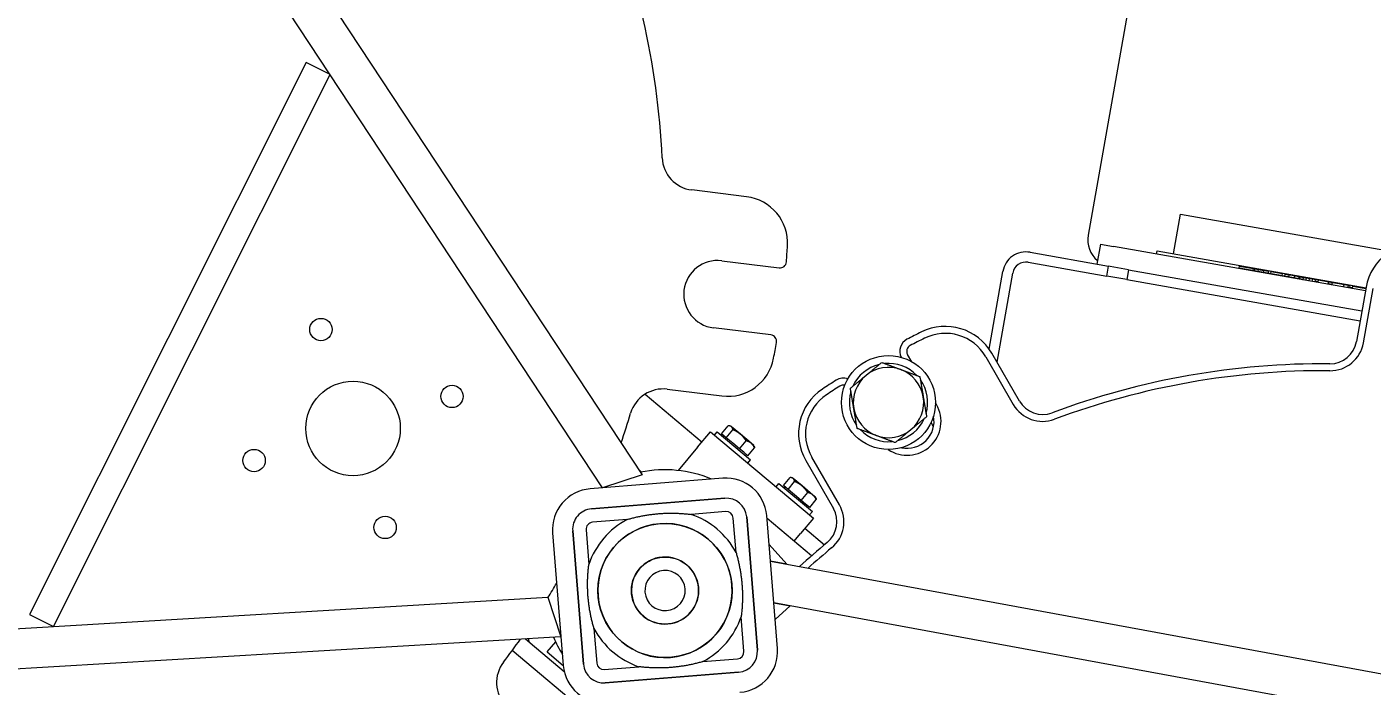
# Model space of a CAD drawing. Header units: inches. Extents: x 15 to 402, y 6 to 258.
# Drawn here: x 58.72 to 83.77, y 210.48 to 222.76 of the extents above; entities that cross this region are included whole.
import ezdxf

# ---------------------------------------------------------------- set-up
doc = ezdxf.new("R2010")
doc.units = ezdxf.units.IN
doc.header["$LTSCALE"] = 12
doc.header["$MEASUREMENT"] = 0
doc.layers.add('Dimension (ANSI)', color=7, linetype='Continuous', lineweight=25)
doc.layers.add('Visible', color=7, linetype='Continuous', lineweight=18)
doc.styles.add('MEMCOR Medium', font='arial.ttf')
doc.dimstyles.new('Default (ANSI)', dxfattribs={"dimscale": 12, "dimtxt": 0.15, "dimasz": 0.098425, "dimexe": 0.125, "dimexo": 0.0625, "dimgap": 0.031496, "dimtad": 0, "dimtih": 1, "dimtoh": 1, "dimdec": 4, "dimrnd": 1e-08, "dimzin": 3, "dimdsep": 46, "dimlunit": 5, "dimtxsty": 'MEMCOR Medium', "dimcen": 0.09, "dimdle": 0.393701, "dimclrd": 256, "dimclre": 256, "dimclrt": 256, "dimadec": 0, "dimazin": 1, "dimtfac": 0.8, "dimtofl": 0, "dimtmove": 0, "dimatfit": 3, "dimfxl": 1, "dimfrac": 1, "dimtolj": 1, "dimtzin": 4, "dimlwd": -1, "dimlwe": -1, "dimarcsym": 0})

# ---------------------------------------------------------------- blocks, each defined once
blk = doc.blocks.new('*D30')
at = {"layer": 'Defpoints', "color": 0, "transparency": 16777216}
for p in [(88.155, 241.416), (70.441, 212.395)]:
    blk.add_point(p, dxfattribs=at)
at = {"layer": 'Dimension (ANSI)', "transparency": 16777216}
for p, q in [((94.065, 251.098), (88.77, 242.424)), ((95.652, 251.098), (94.065, 251.098))]:
    blk.add_line(p, q, dxfattribs=at)
blk.add_solid([(88.602, 242.527), (88.938, 242.322), (88.155, 241.416)], dxfattribs=at)
at = {"layer": 'Dimension (ANSI)', "transparency": 16777216, "char_height": 1.8, "attachment_point": 1, "style": 'MEMCOR Medium'}
for s, insert in [('\\A1; \\fArial|b0|i0;R34 in', (111.53, 253.316)), ('\\A1;[R863.6 mm]{\\P\\fArial|b0|i0;RADIAL CLEARANCE REQUIRED}', (96.03, 250.72))]:
    blk.add_mtext(s, dxfattribs=dict(at, insert=insert))

msp = doc.modelspace()

# ---------------------------------------------------------------- linework, layer by layer
at = {"layer": 'Visible'}
for p, q in [((79.61338, 225.2762), (78.48466, 218.87495)), ((63.30212, 224.84381), (70.17775, 214.41549)), ((69.44098, 214.17043), (62.67597, 224.43097)), ((63.91844, 222.09233), (58.76881, 211.80976)), ((64.36551, 221.86843), (63.91844, 222.09233)), ((59.21588, 211.58586), (64.36551, 221.86843)), ((72.12154, 219.5937), (71.10136, 219.71957)), ((80.07444, 218.53116), (80.20468, 219.26977)), ((80.20468, 219.26977), (84.11184, 218.58083)), ((78.70944, 218.70838), (78.64433, 218.33908)), ((78.70944, 218.70838), (78.95565, 218.66497)), ((77.40002, 218.55849), (78.86084, 218.3009)), ((83.64649, 217.83785), (78.95565, 218.66497)), ((79.75584, 218.52388), (79.76669, 218.58543)), ((79.76669, 218.58543), (83.65735, 217.8994)), ((71.65858, 218.40142), (72.72854, 218.2694)), ((76.63792, 216.75583), (76.8932, 218.2036)), ((77.36746, 218.37384), (78.82828, 218.11625)), ((78.82828, 218.11625), (78.86084, 218.3009)), ((78.89053, 218.29567), (78.86084, 218.3009)), ((79.23507, 218.23492), (78.89053, 218.29567)), ((79.23507, 218.23492), (79.20251, 218.05027)), ((79.23507, 218.23492), (83.58137, 217.46855)), ((81.2946, 218.25255), (81.29677, 218.26486)), ((81.29677, 218.26486), (81.30328, 218.30179)), ((82.48749, 218.05491), (81.29677, 218.26486)), ((81.30328, 218.30179), (81.56307, 218.25599)), ((81.55655, 218.21906), (81.56307, 218.25599)), ((81.57817, 218.21524), (81.58468, 218.25217)), ((81.58468, 218.25217), (81.65538, 218.23971)), ((81.64886, 218.20278), (81.65538, 218.23971)), ((81.65538, 218.23971), (81.75379, 218.22236)), ((81.74728, 218.18542), (81.75379, 218.22236)), ((81.75379, 218.22236), (81.84872, 218.20562)), ((81.8422, 218.16869), (81.84872, 218.20562)), ((81.88555, 218.16104), (81.89207, 218.19797)), ((81.89207, 218.19797), (82.10039, 218.16124)), ((76.78491, 216.5097), (77.07785, 218.17105)), ((79.20251, 218.05027), (78.82828, 218.11625)), ((79.20251, 218.05027), (83.54882, 217.2839)), ((82.09388, 218.12431), (82.10039, 218.16124)), ((82.14422, 218.11543), (82.15074, 218.15236)), ((82.15074, 218.15236), (82.22817, 218.13871)), ((82.22166, 218.10178), (82.22817, 218.13871)), ((82.22817, 218.13871), (82.27988, 218.12959)), ((82.27988, 218.12959), (82.33159, 218.12047)), ((82.32507, 218.08354), (82.33159, 218.12047)), ((82.33159, 218.12047), (82.40902, 218.10682)), ((82.40251, 218.06989), (82.40902, 218.10682)), ((82.42588, 218.06577), (82.43239, 218.1027)), ((82.43239, 218.1027), (82.494, 218.09184)), ((82.48531, 218.0426), (82.494, 218.09184)), ((82.494, 218.09184), (82.54734, 218.08243)), ((82.53866, 218.03319), (82.54734, 218.08243)), ((82.54734, 218.08243), (82.60595, 218.0721)), ((82.59727, 218.02286), (82.60595, 218.0721)), ((82.60595, 218.0721), (82.66361, 218.06193)), ((82.65492, 218.01269), (82.66361, 218.06193)), ((82.66361, 218.06193), (82.71719, 218.05248)), ((82.70851, 218.00324), (82.71719, 218.05248)), ((82.76643, 218.00572), (82.71068, 218.01555)), ((82.71719, 218.05248), (82.77294, 218.04265)), ((82.76426, 217.99341), (82.77294, 218.04265)), ((82.77294, 218.04265), (82.96264, 218.0092)), ((82.95396, 217.95996), (82.96264, 218.0092)), ((83.02366, 217.96037), (82.95613, 217.97227)), ((82.96264, 218.0092), (83.03017, 217.9973)), ((83.02149, 217.94805), (83.03017, 217.9973)), ((83.03017, 217.9973), (83.15626, 217.97506)), ((83.15626, 217.97506), (83.24797, 217.95889)), ((83.23928, 217.90965), (83.24797, 217.95889)), ((83.24797, 217.95889), (83.3292, 217.94457)), ((83.32052, 217.89533), (83.3292, 217.94457)), ((83.3292, 217.94457), (83.36402, 217.93843)), ((83.35751, 217.9015), (83.36402, 217.93843)), ((83.40503, 217.88043), (83.41372, 217.92967)), ((83.41372, 217.92967), (83.58466, 217.89952)), ((83.38949, 217.89586), (83.32269, 217.90764)), ((83.38732, 217.88355), (83.38949, 217.89586)), ((83.65879, 217.90758), (83.48029, 216.89528)), ((83.58466, 217.89952), (83.65518, 217.88709)), ((83.60832, 216.87271), (83.78681, 217.88501)), ((72.57424, 217.01888), (71.50428, 217.1509)), ((77.20149, 215.78816), (76.68753, 216.67836)), ((75.19662, 216.52069), (75.11877, 216.65553)), ((76.57494, 216.61336), (77.0889, 215.72316)), ((70.64337, 216.00772), (71.66355, 215.88184)), ((70.23091, 215.91582), (71.29331, 215.02435)), ((75.65781, 215.72189), (75.63932, 215.75391)), ((71.21074, 214.92595), (71.45179, 215.21322)), ((71.45179, 215.21322), (73.3669, 213.60625)), ((71.5238, 215.1528), (71.57522, 215.21408)), ((71.57522, 215.21408), (72.19725, 214.69214)), ((71.6572, 215.17793), (71.7812, 215.3257)), ((71.70059, 215.14152), (71.6572, 215.17793)), ((71.74398, 215.10512), (71.86798, 215.25289)), ((71.82718, 215.31988), (71.80572, 215.32367)), ((71.84072, 215.30852), (71.82718, 215.31988)), ((72.00666, 215.16928), (71.84072, 215.30852)), ((75.60241, 215.30835), (75.55639, 215.38806)), ((71.21074, 214.92595), (70.84788, 214.49351)), ((71.68705, 215.15289), (71.67098, 215.13373)), ((71.74398, 215.10512), (71.70059, 215.14152)), ((71.86653, 215.00228), (71.74398, 215.10512)), ((71.98908, 214.89945), (71.86653, 215.00228)), ((71.98908, 214.89945), (72.11308, 215.04722)), ((72.20837, 215.00002), (72.00666, 215.16928)), ((72.25769, 214.95864), (72.20837, 215.00002)), ((72.25769, 214.95864), (72.26514, 214.93817)), ((72.06825, 214.83302), (71.98908, 214.89945)), ((72.14741, 214.7666), (72.06825, 214.83302)), ((72.11757, 214.79164), (72.10149, 214.77249)), ((72.14583, 214.63085), (72.19725, 214.69214)), ((72.14741, 214.7666), (72.2714, 214.91437)), ((73.22343, 214.67836), (73.73739, 213.78816)), ((73.84997, 213.85316), (73.33601, 214.74336)), ((70.12009, 214.50294), (70.16634, 214.46413)), ((71.67966, 214.3493), (69.20754, 214.15177)), ((70.17775, 214.41549), (69.44098, 214.17043)), ((72.67286, 214.18862), (72.72429, 214.2499)), ((72.72429, 214.2499), (73.34632, 213.72796)), ((72.80627, 214.21375), (72.93027, 214.36152)), ((72.84966, 214.17734), (72.80627, 214.21375)), ((72.83612, 214.18871), (72.82004, 214.16955)), ((72.89305, 214.14093), (72.84966, 214.17734)), ((72.89305, 214.14093), (73.01704, 214.28871)), ((72.97624, 214.3557), (72.95479, 214.35949)), ((72.98979, 214.34434), (72.97624, 214.3557)), ((73.15573, 214.2051), (72.98979, 214.34434)), ((73.35744, 214.03584), (73.15573, 214.2051)), ((69.23242, 213.77757), (71.71451, 213.97589)), ((71.71451, 213.97589), (69.23242, 213.77757)), ((73.0156, 214.0381), (72.89305, 214.14093)), ((73.13815, 213.93527), (73.0156, 214.0381)), ((73.13815, 213.93527), (73.26214, 214.08304)), ((73.21731, 213.86884), (73.13815, 213.93527)), ((73.29648, 213.80242), (73.42047, 213.95019)), ((73.40676, 213.99446), (73.35744, 214.03584)), ((73.40676, 213.99446), (73.41421, 213.97398)), ((71.73442, 213.72668), (71.09095, 213.67527)), ((73.29648, 213.80242), (73.21731, 213.86884)), ((73.26663, 213.82746), (73.25056, 213.8083)), ((73.29489, 213.66667), (73.34632, 213.72796)), ((69.8958, 213.57978), (69.25233, 213.52836)), ((71.92578, 212.96398), (71.87437, 213.60745)), ((72.12357, 213.62736), (72.32189, 211.14527)), ((72.32189, 211.14527), (72.12357, 213.62736)), ((72.6953, 211.18012), (72.49778, 213.65225)), ((73.331, 212.90491), (72.5019, 213.6006)), ((73.3669, 213.60625), (73.12586, 213.31898)), ((68.51049, 213.33366), (68.70801, 210.86154)), ((69.08222, 210.88642), (68.8839, 213.36851)), ((68.8839, 213.36851), (69.08222, 210.88642)), ((69.1331, 213.38842), (69.18452, 212.74495)), ((73.00672, 213.17701), (73.12586, 213.31898)), ((73.20842, 213.41738), (73.57309, 213.11139)), ((72.54073, 213.11469), (72.87295, 212.7466)), ((72.56562, 212.80318), (84.85012, 210.54152)), ((72.87295, 212.7466), (72.56562, 212.80318)), ((56.15189, 211.40394), (68.42028, 212.13234)), ((68.42028, 212.13234), (68.66534, 211.39557)), ((84.71433, 209.80392), (72.62746, 212.02919)), ((72.62746, 212.02919), (72.9348, 211.97261)), ((72.65235, 211.71768), (72.9348, 211.97261)), ((58.76881, 211.80976), (59.21588, 211.58586)), ((72.07269, 211.12536), (72.02127, 211.76883)), ((69.28001, 211.5498), (69.33142, 210.90633)), ((68.66534, 211.39557), (56.19634, 210.65526)), ((68.09156, 211.27769), (67.99827, 211.35596)), ((68.72654, 210.74488), (68.09156, 211.27769)), ((68.41078, 211.11249), (68.56709, 211.29877)), ((70.21287, 209.07756), (67.75681, 211.13844)), ((68.41078, 211.11249), (68.70788, 210.86319)), ((71.30998, 210.93401), (71.95345, 210.98542)), ((69.47136, 210.7871), (70.11483, 210.83851)), ((71.97337, 210.73621), (69.49128, 210.53789)), ((69.49128, 210.53789), (71.97337, 210.73621))]:
    msp.add_line(p, q, dxfattribs=at)
for centre, radius in [((70.44059, 212.39518), 34), ((64.19592, 217.11938), 0.2085), ((74.76434, 215.75992), 0.875), ((64.79337, 215.27641), 0.88), ((66.63634, 215.87387), 0.2085), ((62.95041, 214.67896), 0.2085), ((65.39083, 213.43345), 0.2085), ((70.60289, 212.25689), 1.25), ((70.60289, 212.25689), 0.625)]:
    msp.add_circle(centre, radius, dxfattribs=at)
for centre, radius, start, end in [((56.16831, 219.67792), 14.395, 2.544011, 23.388102), ((71.17851, 220.34483), 0.63, 182.544011, 262.966056), ((72.015, 218.73024), 0.87, 356.57763, 82.966056), ((78.97707, 218.78812), 0.5, 170, 230.038336), ((84.6436, 217.73394), 1, 83.611574, 170), ((56.16831, 219.67792), 16.745, 355.551706, 356.57763), ((77.32405, 218.12763), 0.4375, 80, 170), ((71.58143, 217.77616), 0.63, 82.966056, 262.966056), ((72.74324, 218.38849), 0.12, 262.966056, 355.551706), ((77.32405, 218.12763), 0.25, 80, 170), ((75.8215, 216.17836), 1, 30, 116.388426), ((72.55955, 216.89978), 0.12, 350.380407, 82.966056), ((75.2227, 216.71553), 0.25, 117.41435, 206.826372), ((82.87721, 201.95751), 16.875, 116.388426, 117.41435), ((82.87721, 201.95751), 16.745, 116.388426, 117.41435), ((75.8215, 216.17836), 0.87, 30, 116.388426), ((56.16831, 219.67792), 16.745, 349.354482, 350.380407), ((75.2227, 216.71553), 0.12, 117.41435, 210), ((82.98789, 216.98211), 0.63, 269.577954, 350), ((82.98789, 216.98211), 0.5, 269.577954, 350), ((71.77009, 216.7453), 0.87, 262.966056, 349.354482), ((74.76434, 215.75992), 0.7295, 103.627434, 155.509151), ((74.76434, 215.75992), 0.7295, 43.627434, 95.509151), ((82.87721, 201.95751), 14.525, 89.577954, 110.422046), ((82.87721, 201.95751), 16.875, 122.58565, 123.611574), ((73.92366, 215.96553), 0.25, 70.168027, 122.58565), ((74.76434, 215.75992), 0.656, 129.568292, 189.568292), ((74.76434, 215.75992), 0.656, 69.568292, 129.568292), ((74.76434, 215.75992), 0.656, 9.568292, 69.568292), ((74.76434, 215.75992), 0.7295, 343.627434, 35.509151), ((82.87721, 201.95751), 14.395, 89.577954, 110.422046), ((70.56622, 215.38246), 0.63, 82.966056, 163.388102), ((74.08945, 215.17836), 1, 123.611574, 210), ((82.87721, 201.95751), 16.745, 122.58565, 123.611574), ((73.92366, 215.96553), 0.12, 76.863364, 122.58565), ((74.76434, 215.75992), 0.7295, 163.627434, 215.509151), ((74.08945, 215.17836), 0.87, 123.611574, 210), ((75.11221, 215.40689), 0.63, 235.944053, 30), ((74.76434, 215.75992), 0.656, 309.568292, 9.568292), ((77.6345, 216.03816), 0.63, 210, 290.422046), ((77.6345, 216.03816), 0.5, 210, 290.422046), ((56.16831, 219.67792), 14.395, 341.079752, 343.388102), ((74.76434, 215.75992), 0.656, 189.568292, 249.568292), ((74.76434, 215.75992), 0.7295, 283.627434, 335.509151), ((75.11221, 215.40689), 0.5, 257.582899, 11.572229), ((74.76434, 215.75992), 0.7295, 223.627434, 275.509151), ((74.76434, 215.75992), 0.656, 249.568292, 309.568292), ((70.60289, 212.25689), 2.25, 67.302248, 101.661475), ((56.16831, 219.67792), 14.395, 337.514965, 337.550329), ((71.74019, 213.59171), 0.76, 4.568292, 94.568292), ((69.26807, 213.39419), 0.76, 94.568292, 184.568292), ((71.74478, 213.5971), 0.38, 4.568292, 94.568292), ((71.74478, 213.5971), 0.38, 4.568292, 94.568292), ((69.26269, 213.39877), 0.38, 94.568292, 184.568292), ((69.26269, 213.39877), 0.38, 94.568292, 184.568292), ((70.60289, 212.25689), 1.5, 28.124757, 71.011828), ((71.74478, 213.5971), 0.13, 4.568292, 94.568292), ((73.30437, 213.53816), 0.5, 309.577954, 30), ((73.30437, 213.53816), 0.63, 309.577954, 30), ((69.26269, 213.39877), 0.13, 94.568292, 184.568292), ((70.60289, 212.25689), 1.5, 118.124757, 161.011828), ((70.60289, 212.25689), 1.25, 4.568292, 184.568292), ((82.87721, 201.95751), 14.525, 129.577954, 132.281337), ((82.87721, 201.95751), 14.395, 129.577954, 131.886305), ((70.60289, 212.25689), 0.625, 4.568292, 184.568292), ((70.60289, 212.25689), 0.375, 4.568292, 184.568292), ((56.16831, 219.67792), 14.395, 328.352812, 329.609701), ((70.60289, 212.25689), 1.25, 184.568292, 4.568292), ((70.60289, 212.25689), 0.625, 184.568292, 4.568292), ((70.60289, 212.25689), 0.375, 184.568292, 4.568292), ((70.60289, 212.25689), 1.5, 298.124757, 341.011828), ((70.60289, 212.25689), 1.5, 208.124757, 251.011828), ((56.16831, 219.67792), 14.395, 322.544011, 324.656498), ((68.14548, 211.34194), 0.08388, 167.681075, 230), ((70.60289, 212.25689), 2.25, 202.733268, 211.834337), ((71.93772, 211.11959), 0.76, 274.568292, 4.568292), ((68.09547, 210.54044), 0.63, 142.544011, 222.966056), ((71.9431, 211.11501), 0.13, 274.568292, 4.568292), ((71.9431, 211.11501), 0.38, 274.568292, 4.568292), ((71.9431, 211.11501), 0.38, 274.568292, 4.568292), ((69.4656, 210.92207), 0.76, 184.568292, 274.568292), ((69.46101, 210.91668), 0.38, 184.568292, 274.568292), ((69.46101, 210.91668), 0.38, 184.568292, 274.568292), ((69.46101, 210.91668), 0.13, 184.568292, 274.568292)]:
    msp.add_arc(centre, radius, start, end, dxfattribs=at)
for points, weights in [([(74.34647, 216.26561), (74.48197, 216.37758), (74.63843, 216.50687)], [1, 1.0379548493, 1]), ([(74.63843, 216.50687), (74.82863, 216.43602), (74.99335, 216.37465)], [1, 1.0379548493, 1]), ([(74.05452, 216.02435), (74.21098, 216.15364), (74.34647, 216.26561)], [1, 1.0379548493, 1]), ([(74.99335, 216.37465), (75.15806, 216.31329), (75.34826, 216.24244)], [1, 1.0379548493, 1]), ([(75.34826, 216.24244), (75.382, 216.0423), (75.41122, 215.86897)], [1, 1.0379548493, 1]), ([(74.11747, 215.65088), (74.08825, 215.82421), (74.05452, 216.02435)], [1, 1.0379548493, 1]), ([(75.41122, 215.86897), (75.44044, 215.69564), (75.47417, 215.49549)], [1, 1.0379548493, 1]), ([(74.18043, 215.27741), (74.14669, 215.47755), (74.11747, 215.65088)], [1, 1.0379548493, 1]), ([(75.47417, 215.49549), (75.31771, 215.3662), (75.18222, 215.25424)], [1, 1.0379548493, 1]), ([(71.84072, 215.30852), (71.82058, 215.32542), (71.7812, 215.3257)], [1, 1.0379548493, 1]), ([(71.86798, 215.25289), (71.86086, 215.29162), (71.84072, 215.30852)], [1, 1.0379548493, 1]), ([(72.00666, 215.16928), (71.94978, 215.21701), (71.86798, 215.25289)], [1, 1.0379548493, 1]), ([(74.53534, 215.14519), (74.37062, 215.20656), (74.18043, 215.27741)], [1, 1.0379548493, 1]), ([(75.18222, 215.25424), (75.04672, 215.14227), (74.89026, 215.01298)], [1, 1.0379548493, 1]), ([(72.11308, 215.04722), (72.06354, 215.12156), (72.00666, 215.16928)], [1, 1.0379548493, 1]), ([(72.20837, 215.00002), (72.17163, 215.03085), (72.11308, 215.04722)], [1, 1.0379548493, 1]), ([(72.2714, 214.91437), (72.24511, 214.96919), (72.20837, 215.00002)], [1, 1.0379548493, 1]), ([(72.26514, 214.93817), (72.26896, 214.92769), (72.2714, 214.91437)], [1.01692680773, 1.01273920149, 1]), ([(74.89026, 215.01298), (74.70006, 215.08383), (74.53534, 215.14519)], [1, 1.0379548493, 1]), ([(72.98979, 214.34434), (72.96965, 214.36123), (72.93027, 214.36152)], [1, 1.0379548493, 1]), ([(73.01704, 214.28871), (73.00992, 214.32744), (72.98979, 214.34434)], [1, 1.0379548493, 1]), ([(73.15573, 214.2051), (73.09885, 214.25282), (73.01704, 214.28871)], [1, 1.0379548493, 1]), ([(73.26214, 214.08304), (73.2126, 214.15737), (73.15573, 214.2051)], [1, 1.0379548493, 1]), ([(73.35744, 214.03584), (73.3207, 214.06667), (73.26214, 214.08304)], [1, 1.0379548493, 1]), ([(73.42047, 213.95019), (73.39418, 214.00501), (73.35744, 214.03584)], [1, 1.0379548493, 1]), ([(73.41421, 213.97398), (73.41802, 213.96351), (73.42047, 213.95019)], [1.01692680773, 1.01273920149, 1])]:
    msp.add_rational_spline(points, weights, degree=2, dxfattribs=at)
for points in [[(69.8958, 213.57978), (70.48342, 213.75212), (71.09095, 213.67527)], [(71.92578, 212.96398), (72.09813, 212.37636), (72.02127, 211.76883)], [(69.28001, 211.5498), (69.10766, 212.13742), (69.18452, 212.74495)], [(71.30998, 210.93401), (70.72237, 210.76166), (70.11483, 210.83851)]]:
    msp.add_open_spline(points, degree=2, dxfattribs=at)

# ---------------------------------------------------------------- dimensions: what is measured, and where the dimension line sits
at = {"layer": 'Dimension (ANSI)'}
dim = msp.add_radius_dim(center=(70.44059, 212.39518), mpoint=(88.15481, 241.41597), text=' \\fArial|b0|i0;<> in\\X[R863.6 mm]{\\P\\fArial|b0|i0;RADIAL CLEARANCE REQUIRED}', dimstyle='Default (ANSI)', override={"dimgap": 0.031496, "dimdec": 4, "dimlfac": 1, "dimpost": '', "dimcen": 0, "dimtol": 0, "dimlim": 0, "dimtp": 0, "dimtm": 0, "dimtdec": 2, "dimtvp": -0.333333}, dxfattribs=at)
dim.commit()
dim.dimension.update_dxf_attribs({"geometry": '*D30', "text_midpoint": (115.4269, 251.09826), "dimtype": 164})

doc.saveas('drawing.dxf')
